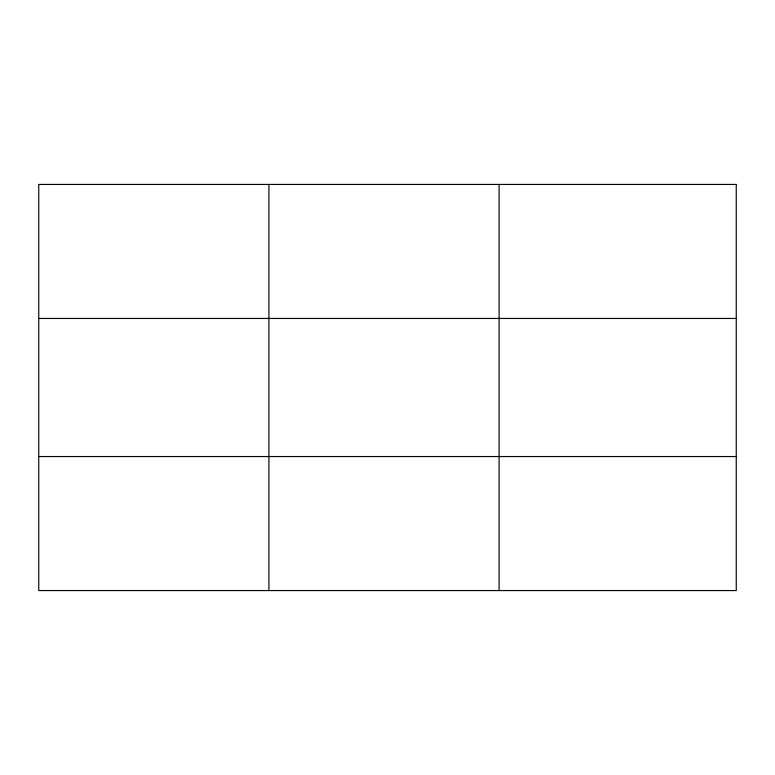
<?xml version="1.0" encoding="UTF-8"?>
<svg xmlns="http://www.w3.org/2000/svg" width="775" height="775" viewBox="0 0 775 775"><rect width="100%" height="100%" fill="white"/><g stroke="black" fill="none" stroke-linecap="round" stroke-linejoin="round"><path stroke-width="1.16" d="M268.925 590.569L268.925 184.431M499.1 590.569L499.1 184.431M38.75 318.457L736.25 318.457M38.75 456.543L736.25 456.543M736.25 184.431L736.25 590.569L38.75 590.569L38.75 184.431L736.25 184.431"/></g></svg>
